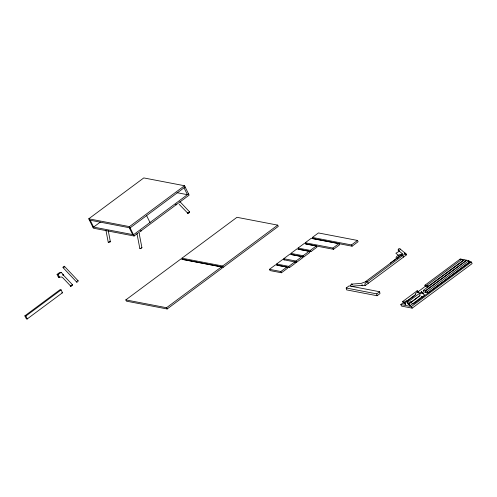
<?xml version="1.0" encoding="UTF-8"?>
<svg xmlns="http://www.w3.org/2000/svg" width="497" height="497" viewBox="0 0 497 497"><rect width="100%" height="100%" fill="white"/><g stroke="black" fill="none" stroke-linecap="round" stroke-linejoin="round"><path stroke-width="0.75" d="M402.738 301.493L403.303 302.822L404.577 303.878L403.806 302.313L402.738 301.493L417.101 290.82L418.157 292.323M407.236 302.456L407.801 303.785L409.074 304.847L408.304 303.282L407.236 302.456L421.599 291.789L422.549 293.025M410.093 305.624L409 303.922L410.093 305.624L421.586 297.088L421.406 296.541L421.791 297.324L424.668 295.187L422.618 292.565L420.201 293.988A0.932 0.864 -35.9 0 0 420.182 295.578M417.101 290.82L417.287 291.379M421.599 291.789L421.785 292.348M109.98 241.989L110.179 241.374A0.957 0.354 -26.3 0 1 109.98 241.989L108.346 242.611L108.669 242.014M141.539 248.046L141.782 247.444A0.957 0.354 -26.3 0 1 141.539 248.046L140.154 248.717L140.055 248.214M404.993 253.768L404.931 253.06L405.322 253.843L404.931 253.06M139.589 233.217L139.514 235.211L141.881 247.512M401.004 255.296L365.742 281.488L365.86 282.091A0.938 0.385 53.4 0 1 365.985 281.408L367.513 281.7L368.283 283.259M407.869 300.269L415.691 294.392M414.989 295.342L404.806 302.984M412.367 301.238L419.598 295.796M419.325 296.175L409.137 303.816M401.191 255.234L401.253 255.185A0.938 0.46 50.7 0 0 401.011 255.731A0.938 0.385 53.4 0 1 401.203 255.241L402.732 255.533L403.508 257.092M88.752 218.81L143.788 177.926L184.511 185.741L189.146 195.116L134.109 236.007L93.386 228.191L88.752 218.81L129.475 226.626L184.511 185.741M100.313 222.097L93.585 227.098L90.187 220.221M59.05 277.587L59.112 277.606A0.932 0.41 59.3 0 0 59.323 276.897L58.23 276.748L57.062 274.381L59.789 272.418L61.106 272.331L63.473 274.841C62.529 276.245 62.945 274.319 63.473 274.841L62.964 274.748M57.062 274.381L58.074 274.58L61.106 272.331M185.126 186.99L130.096 227.874L89.373 220.059M188.525 193.867L133.494 234.752L92.771 226.936M24.85 315.85L25.869 316.049L27.024 318.391A0.938 0.385 53.4 0 1 26.906 319.074A0.938 0.385 53.4 0 1 26.012 318.198L24.85 315.85L60.069 289.683L61.088 289.881L62.249 292.224A0.938 0.385 53.4 0 1 61.821 292.758M25.869 316.049L61.088 289.881M70.81 285.526A0.957 0.354 -26.3 0 0 70.655 286.055L70.785 286.079A0.957 0.354 -26.3 0 0 71.935 285.651L72.55 284.837L63.069 274.785M27.105 319.018L62.33 292.851M187.642 212.971A0.957 0.354 -26.3 0 0 187.742 213.176L187.81 213.194A0.957 0.354 -26.3 0 0 189.022 212.772L189.637 211.958L179.846 201.577M125.809 299.902L180.84 259.018L221.563 266.833L222.178 268.082L167.147 308.972L126.424 301.157L125.809 299.902L166.532 307.718L221.563 266.833M181.939 258.198L236.97 217.313L277.693 225.129L278.314 226.377L223.277 267.268L182.561 259.453L181.939 258.198L222.662 266.013L277.693 225.129M269.436 269.331L275.493 264.833L286.893 267.026L287.514 268.274L281.457 272.772L270.057 270.585L269.436 269.331L280.842 271.524L286.893 267.026M276.593 264.019L288.807 266.361L294.864 261.863L295.479 263.118L289.428 267.616L277.208 265.268L276.593 264.019L282.644 259.521L296.579 262.298L302.636 257.8L302.014 256.551L289.801 254.203L283.744 258.701L284.365 259.956M290.9 253.389L296.951 248.891L309.171 251.233L309.786 252.482L303.735 256.98L291.522 254.638L290.9 253.389L303.114 255.731L309.171 251.233M298.057 248.071L304.108 243.573L316.322 245.922L316.943 247.171L310.892 251.668L298.672 249.32L298.057 248.071L310.271 250.42L316.322 245.922M305.208 242.76L311.265 238.262L338.954 243.573L339.569 244.822L333.518 249.32L305.829 244.008L305.208 242.76L332.903 248.071L338.954 243.573M312.364 237.442L318.415 232.944L357.511 240.449L358.126 241.697L352.075 246.195L312.98 238.69L312.364 237.442L351.454 244.946L357.511 240.449M283.744 258.701L295.963 261.049L302.014 256.551M346.204 288.012L349.074 285.881L379.621 291.739L379.981 293.609L377.105 295.746L346.564 289.881L346.204 288.012L376.745 293.876L379.621 291.739M351.205 284.296A0.957 0.795 -79.1 0 1 352.236 284.477L352.236 284.477A0.932 0.634 85.6 0 0 351.398 284.272L350.472 285.384L351.261 286.247M399.054 250.743A0.957 0.795 -79.1 0 1 398.42 250.413L398.333 250.227A0.957 0.795 -79.1 0 1 398.681 249.022L399.805 248.73L406.024 253.892L406.534 254.843L365.258 285.508L362.394 285.732L362.009 284.949L362.493 285.34M390.338 263.075L402.384 254.116M424.96 285.228L460.179 259.061M417.325 290.944L417.126 291.093A0.932 0.379 53.4 0 1 418.114 292.304M468.714 261.509L471.38 262.018L472.15 263.578L412.162 308.146L401.576 306.115L400.806 304.549L403.558 302.505M417.809 291.919L425.91 285.899M426.693 285.471L427.463 287.03L425.935 286.738A0.938 0.385 53.4 0 1 425.041 285.856A0.938 0.385 53.4 0 1 425.165 285.172L426.693 285.471L461.912 259.297L462.427 260.341M404.763 303.108L404.962 302.959A0.932 0.379 53.4 0 0 404.819 303.555C406.614 306.649 404.49 301.847 404.906 303.735A0.932 0.379 53.4 0 0 405.738 304.531M423.239 290.465L464.515 259.801L466.64 260.211L425.364 290.875L423.239 290.465L423.705 291.969L425.836 292.379L425.364 290.875M421.823 291.913L421.624 292.062A0.932 0.379 53.4 0 1 422.45 292.845L422.512 292.95M425.494 290.9L466.77 260.235L468.895 260.639L469.361 262.143L428.091 292.808L425.966 292.404L425.494 290.9L427.625 291.304L468.895 260.639M409.099 303.94L409.298 303.791A0.932 0.379 53.4 0 0 409.124 304.301A0.932 0.379 53.4 0 0 409.77 305.201M470.156 261.782L413.473 303.897L412.032 303.617M400.806 304.549L411.392 306.587L471.38 262.018M58.23 276.748L58.298 276.705A0.932 0.41 59.3 0 0 59.118 277.599L59.168 277.612M59.317 276.897L58.074 274.58M399.103 251.395L395.885 253.24L399.513 256.253M403.806 302.313L406.242 300.921A0.932 0.864 -35.9 0 1 407.478 301.455M408.304 303.282L410.739 301.884A0.932 0.864 -35.9 0 1 411.783 302.046M364.941 282.016L361.133 283.402L351.702 284.141M71.879 284.887L72.55 284.837M59.988 277.152L61.566 276.997L62.777 277.724L70.574 285.986M189.189 211.939L189.637 211.958M109.595 241.38L110.104 241.368A0.957 0.354 -26.3 0 0 109.588 241.455M352.025 286.185L362.711 285.359M141.378 247.419L141.664 247.425A0.957 0.354 -26.3 0 0 141.372 247.45M402.328 254.222L401.725 254.172A3.759 1.398 -26.3 0 0 397.209 256.067A3.759 1.398 -26.3 0 0 396.699 258.285L397.302 258.334M71.935 285.651L71.767 285.477A0.932 0.441 -43.3 0 1 70.854 286.073L70.667 286.061M176.944 192.674L187.425 194.687L184.027 187.81M461.912 259.297L460.384 259.005A0.938 0.385 53.4 0 0 460.259 259.689M179.243 204.354L187.661 213.101M406.024 253.892L405.03 253.824L365.214 283.408L364.779 284.272L365.258 285.508M405.726 254.178L406.534 254.843M398.681 249.022L398.768 249.096A0.932 0.851 -50.3 0 0 399.321 250.749M398.575 250.581L402.551 253.886M189.022 212.772L188.854 212.598A0.932 0.441 -43.3 0 1 188.021 213.182A0.932 0.441 -43.3 0 1 187.642 212.846M64.436 266.311L78.06 280.755M63.094 267.666L76.712 282.103M410.721 301.859L411.255 302.928M406.223 300.89L406.757 301.959M399.973 248.867L400.166 249.258M417.642 291.988L417.281 291.366M415.498 294.454L415.411 294.267A0.932 0.864 -35.9 0 1 415.865 293.149L418.281 291.733L419.946 293.572M422.618 292.565L423.388 294.131M411.392 306.587L412.162 308.146M351.454 244.946L352.075 246.195M332.903 248.071L333.518 249.32M310.271 250.42L310.892 251.668M303.114 255.731L303.735 256.98M295.963 261.049L296.579 262.298M288.807 266.361L289.428 267.616M280.842 271.524L281.457 272.772M222.662 266.013L223.277 267.268M146.603 215.611L150.001 222.488M129.475 226.626L134.109 236.007M129.282 227.719L132.68 234.596M166.532 307.718L167.147 308.972M362.009 284.949L362.394 285.732M427.625 291.304L428.091 292.808M376.745 293.876L377.105 295.746M136.973 233.633L139.856 248.593M108.234 230.602L110.322 241.455M105.991 230.571L108.296 242.536M77.787 280.706A0.957 0.454 -43.3 0 1 78.029 281.339A0.957 0.454 -43.3 0 1 76.979 282.153A0.957 0.454 -43.3 0 1 76.743 281.519M70.854 286.073A0.932 0.441 -43.3 0 1 70.605 285.564M415.747 294.69A0.932 0.864 -35.9 0 1 415.504 294.448M462.427 260.105A0.938 0.385 53.4 0 1 462.552 259.422L464.08 259.714L428.861 285.881L427.333 285.589A0.938 0.385 53.4 0 0 427.209 286.272A0.938 0.385 53.4 0 0 428.103 287.154M175.895 204.571A0.938 0.385 53.4 0 0 176.323 204.043L176.404 204.018A0.932 0.41 59.3 0 1 176.255 204.721L176.137 204.708A0.932 0.41 59.3 0 1 175.832 204.497M141.185 230.409A0.938 0.385 53.4 0 1 140.837 230.844A0.932 0.342 47.7 0 0 141.105 230.378M63.541 267.666A0.957 0.454 -43.3 0 0 64.504 266.411A0.957 0.454 -43.3 0 0 63.243 266.889A0.957 0.454 -43.3 0 0 63.541 267.666"/></g></svg>
